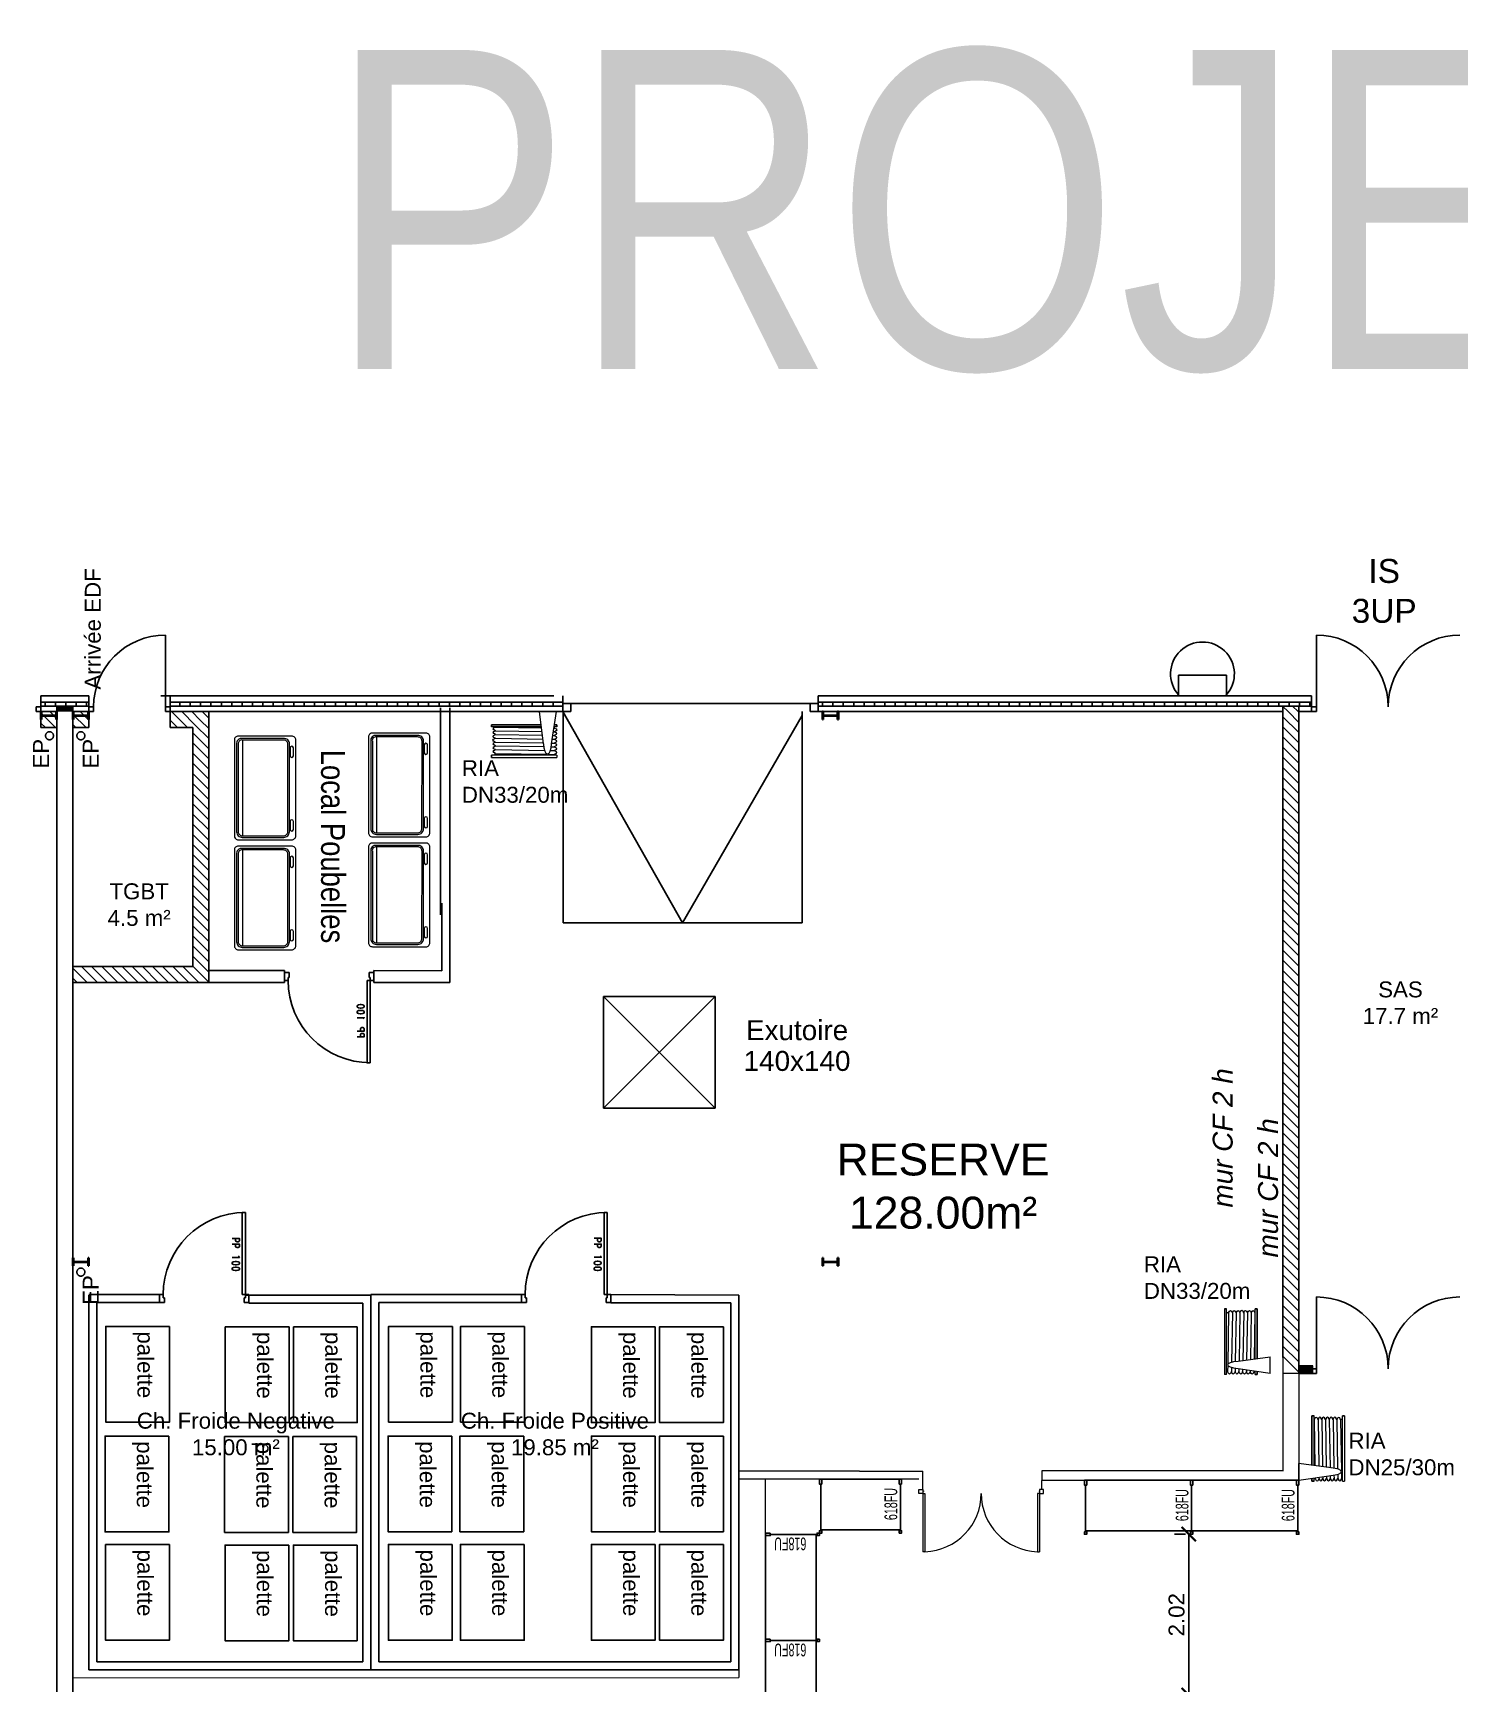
# Model space of a CAD drawing. Header units: millimetres. Extents: x 15590 to 15992, y 1055 to 1132.
# Drawn here: x 15748.23 to 15766.13, y 1102.97 to 1123.67 of the extents above; entities that cross this region are included whole.
import ezdxf
from ezdxf.enums import TextEntityAlignment as Align

# ---------------------------------------------------------------- set-up
doc = ezdxf.new("R2010")
doc.units = ezdxf.units.MM
doc.header["$MEASUREMENT"] = 0
doc.linetypes.add('Cache', pattern=[564.444447, 282.222223, -282.222223])
doc.linetypes.add('Tirets', pattern=[0.004586, 0.002822, -0.001764])
doc.layers.get('0').update_dxf_attribs({"lineweight": 9})
for name, color, linetype in [('03_Projet', 7, 'Continuous'), ('05_Textes', 7, 'Continuous'), ('59', 7, 'Continuous'), ('AEP-PTT-EDF', 7, 'Continuous'), ('Cotation', 7, 'Continuous'), ('EP', 7, 'Continuous'), ('FAMILLES', 8, 'Continuous'), ('frais', 5, 'Continuous'), ('GOND', 6, 'Continuous'), ('gondole', 6, 'Continuous'), ('Gondoles.VETTI', 7, 'Continuous'), ('le cartouche', 7, 'Continuous'), ('murs exterieurs.P', 7, 'Continuous'), ('murs interieurs.P', 7, 'Continuous'), ('objet', 7, 'Continuous'), ('palette', 8, 'Continuous'), ('Parois', 7, 'Continuous'), ('structure', 7, 'Continuous'), ('surgeles', 4, 'Continuous'), ('texte.VETTI', 7, 'Continuous')]:
    doc.layers.add(name, color=color, linetype=linetype)
for name, color, linetype, lineweight in [('DM cloison', 7, 'Continuous', 9), ('DM Divers', 7, 'Continuous', 9), ('DM porte', 7, 'Continuous', 9), ('DM RIA', 7, 'Continuous', 9)]:
    doc.layers.add(name, color=color, linetype=linetype, lineweight=lineweight)
doc.styles.add('Arial Narrow', font='ARIALN.TTF', dxfattribs={"height": 0.3})
doc.styles.add('GENERATED_STYLE_2', font='')
doc.styles.add('GENERATED_STYLE_3', font='')
doc.styles.get("Standard").update_dxf_attribs({"font": 'swiss.ttf', "height": 0.2})
doc.styles.get('GENERATED_STYLE_2').set_extended_font_data('Arial Occidental')
doc.styles.get('GENERATED_STYLE_3').set_extended_font_data('Arial Occidental', italic=True)
doc.dimstyles.get("Standard").update_dxf_attribs({"dimtxt": 0.2, "dimasz": 0.18, "dimexe": 0.18, "dimexo": 0.0625, "dimgap": 0.05, "dimtad": 1, "dimzin": 4, "dimdsep": 46, "dimtxsty": 'Standard', "dimblk": 'ARCHTICK', "dimcen": 0.09, "dimadec": 0, "dimazin": 0, "dimtfac": 1, "dimtofl": 0, "dimtmove": 0, "dimatfit": 3, "dimfxl": 1, "dimtolj": 1, "dimtzin": 0, "dimarcsym": 0})
pattern_1 = [(135, (15740.19377, 1074.65998), (-0.06363961, -0.06363961), [])]
pattern_2 = [(90, (15740.19377, 1074.65998), (-0.13, 8e-18), []), (180, (15740.19377, 1074.65998), (-8e-18, -0.13), [])]

# ---------------------------------------------------------------- blocks, each defined once
blk = doc.blocks.new('3 UP')
at = {"layer": 'DM Divers', "insert": (98, -178), "char_height": 300, "width": 1121.01, "attachment_point": 2}
blk.add_mtext('{\\fArial|b0|i0|c0|p34;\\C1;IS \\P3UP}', dxfattribs=at)
blk = doc.blocks.new('*U47')
at = {"layer": 'DM RIA', "color": 1, "linetype": 'Continuous'}
for p, q in [((313, 0), (104, 0)), ((-495, -191), (-495, -165)), ((-495, -165), (-495, -191)), ((-495, -165), (116, -165)), ((126, -165), (-495, -165)), ((130, -191), (-495, -191)), ((-446, -191), (-446, -193)), ((-445, -193), (131, -203)), ((158, -403), (104, 0)), ((313, 0), (253, -403)), ((283, -206), (292, -206)), ((325, -191), (285, -191)), ((325, -165), (289, -165)), ((291, -191), (291, -206)), ((296, -165), (325, -165)), ((325, -165), (325, -191)), ((325, -191), (325, -165)), ((-447, -287), (144, -297)), ((-447, -334), (150, -345)), ((-446, -240), (138, -250)), ((-446, -381), (156, -392)), ((255, -394), (291, -394)), ((262, -347), (291, -347)), ((269, -300), (291, -300)), ((276, -253), (291, -253)), ((291, -347), (291, -347)), ((-495, -574), (-495, -548)), ((325, -548), (-495, -548)), ((-495, -548), (-495, -574)), ((-495, -574), (325, -574)), ((-446, -429), (162, -439)), ((-446, -476), (-446, -477)), ((-446, -476), (171, -487)), ((-446, -523), (201, -534)), ((210, -534), (291, -536)), ((240, -488), (291, -489)), ((250, -441), (291, -442)), ((291, -442), (291, -442)), ((291, -536), (291, -548)), ((325, -548), (325, -574))]:
    blk.add_line(p, q, dxfattribs=at)
at = {"layer": 'DM RIA', "color": 1, "linetype": 'Continuous', "extrusion": (0, 0, -1)}
for centre, major_axis, start_param, end_param in [((-347, -218), (-128, 2), 5.58648, 6.97989), ((194, -229), (128, 0), 5.586483, 6.979887), ((-350, -360), (-128, 2), 5.58648, 6.97989), ((-349, -312), (-128, 2), 5.58648, 6.97989), ((-348, -265), (-128, 2), 5.586496, 6.979875), ((-348, -407), (-128, 2), 5.586491, 6.97988), ((206, -365), (0, -170), 4.940257, 7.626113), ((193, -276), (128, 0), 5.586483, 6.979887), ((193, -324), (128, 0), 5.586483, 6.979887), ((193, -371), (128, 0), 5.586483, 6.979887), ((193, -418), (128, 0), 5.586483, 6.979887), ((-348, -454), (-128, 2), 5.586496, 6.979875), ((-347, -501), (-128, 2), 5.58648, 6.97989), ((-328, -497), (-121, -41), 5.930977, 6.635394), ((193, -465), (128, 0), 5.586483, 6.979887), ((193, -512), (128, 0), 5.586483, 6.979887)]:
    blk.add_ellipse(centre, major_axis=major_axis, ratio=0.287901, start_param=start_param, end_param=end_param, dxfattribs=at)
blk = doc.blocks.new('RIA 33 20')
at = {"layer": 'DM RIA', "insert": (-608, 627), "char_height": 200, "width": 2384.82, "attachment_point": 1}
blk.add_mtext('{\\fArial|b0|i0|c0|p34;\\C1;RIA\\PDN33/20m}', dxfattribs=at)
blk = doc.blocks.new('*U48')
at = {"layer": 'DM cloison'}
blk.add_hatch(color=2, dxfattribs=at).paths.add_polyline_path([(0, 96), (0, 0), (177, 0), (177, 96)])
blk.add_lwpolyline([(0, 0), (177, 0), (177, 96), (0, 96)], close=True, dxfattribs=at)
blk = doc.blocks.new('PP100')
at = {"layer": '59', "color": 105, "linetype": 'Continuous'}
for p, q in [((107.5, 113), (103.5, 113)), ((103.5, 113), (103.5, 10)), ((107.5, 10), (107.5, 113)), ((0, 10), (4.5, 10)), ((0, 0), (0, 10)), ((6, 0), (0, 0)), ((4.5, 10), (4.5, 6)), ((4.5, 6), (6, 6)), ((6, 6), (6, 0)), ((103.5, 10), (107.5, 10)), ((106, 6), (107.5, 6)), ((106, 0), (106, 6)), ((112, 0), (106, 0)), ((107.5, 6), (107.5, 10)), ((107.5, 10), (112, 10)), ((112, 10), (112, 0))]:
    blk.add_line(p, q, dxfattribs=at)
for points in [[(91, 80.5, 0), (100, 80.5, 0), (100, 77.7, 0), (99.6, 76.8, 0), (99.2, 76.5, 0), (98.3, 76.2, 0), (97, 76.2, 0), (96.2, 76.5, 0), (95.7, 76.8, 0), (95.3, 77.7, 0), (95.3, 80.5, 0)], [(91, 73.3, 0), (100, 73.3, 0), (100, 70.5, 0), (99.6, 69.6, 0), (99.2, 69.3, 0), (98.3, 69, 0), (97, 69, 0), (96.2, 69.3, 0), (95.7, 69.6, 0), (95.3, 70.5, 0), (95.3, 73.3, 0)], [(98.7, 58.2, 0), (99.2, 57.6, 0), (100, 56.7, 0), (91, 56.7, 0)], [(100, 49.8, 0), (99.6, 50.7, 0), (98.3, 51.3, 0), (96.2, 51.7, 0), (94.9, 51.7, 0), (92.7, 51.3, 0), (91.4, 50.7, 0), (91, 49.8, 0), (91, 49.2, 0), (91.4, 48.3, 0), (92.7, 47.7, 0), (94.9, 47.4, 0), (96.2, 47.4, 0), (98.3, 47.7, 0), (99.6, 48.3, 0), (100, 49.2, 0), (100, 49.8, 0)], [(100, 42.6, 0), (99.6, 43.5, 0), (98.3, 44.1, 0), (96.2, 44.5, 0), (94.9, 44.5, 0), (92.7, 44.1, 0), (91.4, 43.5, 0), (91, 42.6, 0), (91, 42, 0), (91.4, 41.1, 0), (92.7, 40.5, 0), (94.9, 40.2, 0), (96.2, 40.2, 0), (98.3, 40.5, 0), (99.6, 41.1, 0), (100, 42, 0), (100, 42.6, 0)]]:
    blk.add_polyline3d(points, dxfattribs=at)
blk.add_arc((107.5, 10), 103, 90, 180, dxfattribs=at)
blk = doc.blocks.new('A$C0ED850CC')
at = {"layer": 'palette'}
blk.add_lwpolyline([(0, 0.8), (0, 0), (1.2, 0), (1.2, 0.8)], close=True, dxfattribs=at)
at = {"layer": 'palette', "insert": (0.063, 0.598), "char_height": 0.2, "width": 0.96772, "attachment_point": 1}
blk.add_mtext('palette', dxfattribs=at)
blk = doc.blocks.new('PALETTE')
at = {"layer": 'frais'}
blk.add_blockref('A$C0ED850CC', (-1.2, 0), dxfattribs=at)
blk = doc.blocks.new('Poubelle 1.30x0.77')
at = {"color": 7, "linetype": 'Continuous', "lineweight": 9}
blk.add_line((1.249, 0.668), (0.05, 0.668), dxfattribs=at)
for points in [[(1.25, 0.77), (0.05, 0.77, 0.418752), (0, 0.72), (0, 0.05, 0.431472), (0.05, 0), (1.25, 0, 0.434675), (1.3, 0.05), (1.3, 0.72, 0.441699)], [(0.1, 0.08), (1.199, 0.078, 0.445076), (1.271, 0.155), (1.271, 0.67, 0.499428), (1.198, 0.741), (0.099, 0.741, 0.41626), (0.03, 0.671), (0.03, 0.15, 0.416121)], [(0.104, 0.1), (1.199, 0.098, 0.445076), (1.251, 0.154), (1.251, 0.671, 0.517979), (1.2, 0.721), (0.103, 0.721, 0.45099), (0.05, 0.669), (0.05, 0.154, 0.457206)], [(0.13, 0.03), (0.23, 0.03, 0.999999), (0.23, 0.07), (0.13, 0.07, 0.999998)], [(1.053, 0.03), (1.153, 0.03, 0.999999), (1.153, 0.07), (1.053, 0.07, 0.999998)]]:
    blk.add_lwpolyline(points, format="xyb", close=True, dxfattribs=at)
blk = doc.blocks.new('*U46')
at = {"layer": 'DM RIA', "color": 1, "linetype": 'Continuous'}
for p, q in [((704, 574), (-116, 574)), ((-116, 548), (-116, 574)), ((-116, 548), (704, 548)), ((-82, 536), (-82, 548)), ((-1, 534), (-82, 536)), ((-31, 488), (-82, 489)), ((-41, 441), (-82, 442)), ((-82, 442), (-82, 442)), ((655, 523), (8, 534)), ((655, 476), (38, 487)), ((655, 429), (47, 439)), ((655, 476), (655, 477)), ((704, 574), (704, 548)), ((704, 548), (704, 574)), ((-104, 0), (-45, 403)), ((-46, 394), (-82, 394)), ((-82, 347), (-82, 347)), ((-53, 347), (-82, 347)), ((-60, 300), (-82, 300)), ((-67, 253), (-82, 253)), ((51, 403), (104, 0)), ((655, 381), (53, 392)), ((656, 334), (59, 345)), ((655, 287), (65, 297)), ((655, 240), (71, 250)), ((-116, 165), (-116, 191)), ((-116, 191), (-116, 165)), ((-116, 191), (-76, 191)), ((-87, 165), (-116, 165)), ((-116, 165), (-80, 165)), ((-104, 0), (104, 0)), ((-74, 206), (-83, 206)), ((-82, 191), (-82, 206)), ((654, 193), (78, 203)), ((79, 191), (704, 191)), ((83, 165), (704, 165)), ((704, 165), (93, 165)), ((655, 191), (655, 193)), ((704, 191), (704, 165)), ((704, 165), (704, 191))]:
    blk.add_line(p, q, dxfattribs=at)
at = {"layer": 'DM RIA', "color": 1, "linetype": 'Continuous', "extrusion": (0, 0, -1)}
for centre, major_axis, start_param, end_param in [((16, 512), (-128, 0), 5.586483, 6.979887), ((16, 465), (-128, 0), 5.586483, 6.979887), ((16, 418), (-128, 0), 5.586483, 6.979887), ((3, 365), (0, 170), 4.940257, 7.626113), ((537, 497), (121, 41), 5.930977, 6.635394), ((556, 501), (128, -2), 5.58648, 6.97989), ((557, 454), (128, -2), 5.586496, 6.979875), ((557, 407), (128, -2), 5.586491, 6.97988), ((15, 229), (-128, 0), 5.586483, 6.979887), ((16, 371), (-128, 0), 5.586483, 6.979887), ((16, 324), (-128, 0), 5.586483, 6.979887), ((16, 276), (-128, 0), 5.586483, 6.979887), ((556, 218), (128, -2), 5.58648, 6.97989), ((558, 312), (128, -2), 5.58648, 6.97989), ((557, 265), (128, -2), 5.586496, 6.979875), ((559, 360), (128, -2), 5.58648, 6.97989)]:
    blk.add_ellipse(centre, major_axis=major_axis, ratio=0.287901, start_param=start_param, end_param=end_param, dxfattribs=at)
blk = doc.blocks.new('*U16')
at = {"layer": 'DM porte'}
for p, q in [((0, 0), (-50, 0)), ((0, -50), (0, 0)), ((-1560, 0), (-1510, 0)), ((-1560, -50), (-1560, 0)), ((-1510, -50), (-1560, -50)), ((-1510, 0), (-1510, -50)), ((-1510, -15), (-1505, -15)), ((-1505, -25), (-1510, -25)), ((-1510, -50), (-1510, -780)), ((-1510, -50), (-1485, -50)), ((-1505, -15), (-1505, -25)), ((-1485, -50), (-1485, -780)), ((-75, -50), (-75, -780)), ((-50, -50), (-75, -50)), ((-50, -15), (-55, -15)), ((-55, -15), (-55, -25)), ((-55, -25), (-50, -25)), ((-50, 0), (-50, -50)), ((-50, -50), (-50, -780)), ((-50, -50), (0, -50)), ((-1485, -780), (-1510, -780)), ((-75, -780), (-50, -780))]:
    blk.add_line(p, q, dxfattribs=at)
for centre, start, end in [((-1510, -50), 271.9626, 0), ((-50, -50), 180, 268.0374)]:
    blk.add_arc(centre, 730, start, end, dxfattribs=at)
blk = doc.blocks.new('M618FU-1330')
for points in [[(-0.637, 1.345), (-0.647, 1.345), (-0.647, 1.36), (-0.677, 1.36), (-0.677, 1.33), (-0.647, 1.33), (-0.647, 1.345), (-0.637, 1.345)], [(-0.06, 1.345), (-0.637, 1.345)], [(-0.636, 0.015), (-0.636, 1.345)], [(-0.637, 0.015), (-0.647, 0.015), (-0.647, 0.03), (-0.677, 0.03), (-0.677, 0), (-0.647, 0), (-0.647, 0.015), (-0.637, 0.015)], [(-0.06, 0.015), (-0.637, 0.015)]]:
    blk.add_lwpolyline(points)
for points in [[(-0.06, 1.33), (0, 1.33), (0, 1.36), (-0.06, 1.36)], [(-0.06, 0), (0, 0), (0, 0.03), (-0.06, 0.03)]]:
    blk.add_lwpolyline(points, close=True)
at = {"color": 7, "lineweight": 25}
blk.add_lwpolyline([(0, 0.03), (0, 1.33)], dxfattribs=at)
at = {"color": 151, "lineweight": 15, "width": 0.6}
blk.add_text('618FU', height=0.16, dxfattribs=at).set_placement((-0.11, 0.135), align=Align.MIDDLE_RIGHT)
blk = doc.blocks.new('A$C72C830AC')
at = {"layer": 'GOND', "color": 7, "lineweight": 25}
blk.add_lwpolyline([(0, 1.03), (0, 0.03)], dxfattribs=at)
at = {"layer": 'GOND'}
for points in [[(0.06, 1.03), (0, 1.03), (0, 1), (0.06, 1)], [(0.06, 0.03), (0, 0.03), (0, 0), (0.06, 0)]]:
    blk.add_lwpolyline(points, close=True, dxfattribs=at)
for points in [[(0.06, 1.015), (0.636, 1.015)], [(0.636, 1.015), (0.646, 1.015), (0.646, 1), (0.676, 1), (0.676, 1.03), (0.646, 1.03), (0.646, 1.015), (0.636, 1.015)], [(0.636, 1.015), (0.636, 0.015)], [(0.06, 0.015), (0.636, 0.015)], [(0.636, 0.015), (0.646, 0.015), (0.646, 0), (0.676, 0), (0.676, 0.03), (0.646, 0.03), (0.646, 0.015), (0.636, 0.015)]]:
    blk.add_lwpolyline(points, dxfattribs=at)
at = {"color": 151, "lineweight": 15, "width": 0.6}
blk.add_text('618FU', height=0.16, rotation=180, dxfattribs=at).set_placement((0.11, 0.895), align=Align.MIDDLE_RIGHT)
blk = doc.blocks.new('*U45')
at = {"layer": 'DM RIA', "color": 1, "linetype": 'Continuous'}
for p, q in [((-470, -809), (-470, 11)), ((-443, 11), (-470, 11)), ((-443, 11), (-443, -809)), ((104, 0), (-299, -60)), ((-60, 11), (-86, 11)), ((-86, 11), (-60, 11)), ((-86, 11), (-86, -28)), ((-60, -18), (-60, 11)), ((-60, 11), (-60, -24)), ((104, 0), (104, -209)), ((-431, -22), (-443, -22)), ((-430, -103), (-431, -22)), ((-419, -759), (-430, -113)), ((-383, -74), (-384, -22)), ((-371, -759), (-382, -142)), ((-336, -64), (-337, -22)), ((-337, -22), (-337, -22)), ((-324, -759), (-335, -152)), ((-299, -155), (104, -209)), ((-289, -58), (-290, -22)), ((-277, -759), (-288, -157)), ((-243, -22), (-243, -22)), ((-242, -51), (-243, -22)), ((-230, -761), (-240, -163)), ((-195, -44), (-196, -22)), ((-183, -760), (-193, -169)), ((-148, -38), (-148, -22)), ((-136, -759), (-146, -176)), ((-86, -22), (-101, -22)), ((-101, -31), (-101, -22)), ((-88, -758), (-98, -182)), ((-86, -184), (-86, -809)), ((-60, -187), (-60, -809)), ((-60, -809), (-60, -198)), ((-470, -809), (-443, -809)), ((-443, -809), (-470, -809)), ((-371, -759), (-372, -759)), ((-86, -759), (-89, -759)), ((-86, -809), (-60, -809)), ((-60, -809), (-86, -809))]:
    blk.add_line(p, q, dxfattribs=at)
for centre, major_axis, start_param, end_param in [((-408, -120), (0, 128), 5.586483, 6.979887), ((-361, -120), (0, 128), 5.586483, 6.979887), ((-313, -120), (0, 128), 5.586483, 6.979887), ((-266, -120), (0, 128), 5.586483, 6.979887), ((-219, -120), (0, 128), 5.586483, 6.979887), ((-172, -120), (0, 128), 5.586483, 6.979887), ((-125, -119), (0, 128), 5.586483, 6.979887), ((-260, -108), (-170, 0), 4.940257, 7.626113), ((-392, -641), (-41, -121), 5.930977, 6.635394), ((-397, -661), (2, -128), 5.58648, 6.97989), ((-349, -662), (2, -128), 5.586496, 6.979875), ((-302, -662), (2, -128), 5.586491, 6.97988), ((-255, -663), (2, -128), 5.58648, 6.97989), ((-208, -663), (2, -128), 5.58648, 6.97989), ((-161, -662), (2, -128), 5.586496, 6.979875), ((-114, -661), (2, -128), 5.58648, 6.97989)]:
    blk.add_ellipse(centre, major_axis=major_axis, ratio=0.287901, start_param=start_param, end_param=end_param, dxfattribs=at)
blk = doc.blocks.new('RIA 25 30 m')
at = {"layer": 'DM RIA', "insert": (49, 587), "char_height": 200, "width": 1661.44, "attachment_point": 1}
blk.add_mtext('{\\fArial|b0|i0|c0|p34;\\C1;RIA DN25/30m}', dxfattribs=at)
blk = doc.blocks.new('_ArchTick')
at = {"color": 0, "linetype": 'ByBlock', "const_width": 0.15}
blk.add_lwpolyline([(-0.5, -0.5), (0.5, 0.5)], dxfattribs=at)
blk = doc.blocks.new('*D285')
at = {"color": 0, "lineweight": -2, "transparency": 16777216}
for p, q in [((15762.684, 1104.845), (15762.546, 1104.845)), ((15762.726, 1102.826), (15762.726, 1104.845)), ((15762.637, 1102.826), (15762.906, 1102.826))]:
    blk.add_line(p, q, dxfattribs=at)
at = {"layer": 'DEFPOINTS', "color": 0, "transparency": 16777216}
for p in [(15762.726, 1104.845), (15762.747, 1104.845), (15762.574, 1102.826)]:
    blk.add_point(p, dxfattribs=at)
at = {"color": 0, "lineweight": -2, "transparency": 16777216, "xscale": 0.18, "yscale": 0.18, "zscale": 0.18}
for p, rotation in [((15762.726, 1104.845), 90), ((15762.726, 1102.826), 270)]:
    blk.add_blockref('_ArchTick', p, dxfattribs=dict(at, rotation=rotation))
at = {"color": 0, "transparency": 16777216, "insert": (15762.574, 1103.835), "char_height": 0.2, "attachment_point": 5, "rotation": 90}
blk.add_mtext('\\A1;2.02', dxfattribs=at)

msp = doc.modelspace()

# ---------------------------------------------------------------- hatches: boundary and pattern name
at = {"layer": 'murs exterieurs.P', "linetype": 'Continuous', "ltscale": 1000}
h = msp.add_hatch(dxfattribs=at)
h.set_pattern_fill('ISOLANT_POLYSTYRENE_0005', color=256, scale=0.1, angle=90, style=0, pattern_type=2)
h.set_pattern_definition(pattern_2)
h.paths.add_polyline_path([(15748.632, 1115.279), (15748.332, 1115.279), (15748.332, 1115.229), (15748.632, 1115.229)], flags=0)
for points in [[(15748.532, 1115.159), (15748.632, 1115.159), (15748.632, 1115.229), (15748.532, 1115.229)], [(15748.732, 1115.229), (15748.632, 1115.229), (15748.632, 1115.159), (15748.732, 1115.159)]]:
    msp.add_hatch(color=256, dxfattribs=at).paths.add_polyline_path(points, flags=0)
h = msp.add_hatch(dxfattribs=at)
h.set_pattern_fill('ISOLANT_POLYSTYRENE_0005', color=256, scale=0.1, angle=90, style=0, pattern_type=2)
h.set_pattern_definition(pattern_2)
h.paths.add_polyline_path([(15748.932, 1115.279), (15748.632, 1115.279), (15748.632, 1115.229), (15748.932, 1115.229)], flags=0)
h = msp.add_hatch(dxfattribs=at)
h.set_pattern_fill('ISOLANT_POLYSTYRENE_0005', color=256, scale=0.1, angle=90, style=0, pattern_type=2)
h.set_pattern_definition(pattern_2)
h.paths.add_polyline_path([(15754.878, 1115.279), (15749.952, 1115.279), (15749.952, 1115.229), (15754.878, 1115.229)], flags=0)
h = msp.add_hatch(dxfattribs=at)
h.set_pattern_fill('ISOLANT_POLYSTYRENE_0005', color=256, scale=0.1, angle=90, style=0, pattern_type=2)
h.set_pattern_definition(pattern_2)
h.paths.add_polyline_path([(15764.267, 1115.279), (15758.078, 1115.279), (15758.078, 1115.229), (15764.267, 1115.229)], flags=0)
h = msp.add_hatch(dxfattribs=at)
h.set_pattern_fill('BRIQUES_DE_PAREMENT_0005', color=256, scale=0.1, angle=90, style=0, pattern_type=2)
h.set_pattern_definition(pattern_1)
h.paths.add_polyline_path([(15763.907, 1115.159), (15764.107, 1115.159), (15764.107, 1115.229), (15763.907, 1115.229)], flags=0)
at = {"layer": 'murs interieurs.P', "linetype": 'Continuous', "ltscale": 1000}
h = msp.add_hatch(dxfattribs=at)
h.set_pattern_fill('BRIQUES_DE_PAREMENT_0005', color=256, scale=0.1, angle=90, style=0, pattern_type=2)
h.set_pattern_definition(pattern_1)
h.paths.add_polyline_path([(15748.332, 1115.159), (15748.332, 1114.959), (15748.532, 1114.959), (15748.532, 1115.159)], flags=0)
h = msp.add_hatch(dxfattribs=at)
h.set_pattern_fill('BRIQUES_DE_PAREMENT_0005', color=256, scale=0.1, angle=90, style=0, pattern_type=2)
h.set_pattern_definition(pattern_1)
h.paths.add_polyline_path([(15748.732, 1115.159), (15748.732, 1114.959), (15748.932, 1114.959), (15748.932, 1115.159)], flags=0)
h = msp.add_hatch(dxfattribs=at)
h.set_pattern_fill('BRIQUES_DE_PAREMENT_0005', color=256, scale=0.1, angle=90, style=0, pattern_type=2)
h.set_pattern_definition(pattern_1)
h.paths.add_polyline_path([(15749.952, 1115.159), (15749.952, 1114.959), (15750.236, 1114.959), (15750.436, 1115.159)], flags=0)
h = msp.add_hatch(dxfattribs=at)
h.set_pattern_fill('BRIQUES_DE_PAREMENT_0005', color=256, scale=0.1, angle=90, style=0, pattern_type=2)
h.set_pattern_definition(pattern_1)
h.paths.add_polyline_path([(15750.436, 1111.762), (15750.436, 1115.159), (15750.236, 1114.959), (15750.236, 1111.962)], flags=0)
h = msp.add_hatch(dxfattribs=at)
h.set_pattern_fill('BRIQUES_DE_PAREMENT_0005', color=256, scale=0.1, angle=90, style=0, pattern_type=2)
h.set_pattern_definition(pattern_1)
h.paths.add_polyline_path([(15764.107, 1106.859), (15764.107, 1115.159), (15763.907, 1115.159), (15763.907, 1107.059)], flags=0)
h = msp.add_hatch(dxfattribs=at)
h.set_pattern_fill('BRIQUES_DE_PAREMENT_0005', color=256, scale=0.1, angle=90, style=0, pattern_type=2)
h.set_pattern_definition(pattern_1)
h.paths.add_polyline_path([(15750.236, 1111.962), (15748.732, 1111.962), (15748.732, 1111.762), (15750.436, 1111.762)], flags=0)

# ---------------------------------------------------------------- linework, layer by layer
for p, q in [((15763.907, 1107.059), (15763.907, 1105.652)), ((15764.107, 1106.859), (15763.907, 1106.859)), ((15764.107, 1106.859), (15764.107, 1105.521)), ((15758.598, 1105.637), (15757.083, 1105.637)), ((15757.331, 1105.534), (15757.083, 1105.534)), ((15759.343, 1105.534), (15757.331, 1105.534)), ((15757.418, 1102.84), (15757.418, 1105.534)), ((15758.598, 1105.637), (15759.393, 1105.637)), ((15759.393, 1105.405), (15759.393, 1105.637)), ((15760.883, 1105.638), (15760.878, 1105.405)), ((15760.881, 1105.521), (15764.107, 1105.521)), ((15763.913, 1105.638), (15760.883, 1105.638)), ((15757.083, 1105.405), (15757.083, 1103.046)), ((15748.732, 1103.044), (15757.083, 1103.046))]:
    msp.add_line(p, q)
at = {"layer": 'Cotation', "linetype": 'Continuous', "ltscale": 1000}
for p, q in [((15751.401, 1115.359), (15751.214, 1115.359)), ((15750.236, 1112.897), (15750.236, 1112.71)), ((15750.436, 1112.897), (15750.436, 1112.71)), ((15763.907, 1112.897), (15763.907, 1112.71)), ((15764.107, 1112.897), (15764.107, 1112.71))]:
    msp.add_line(p, q, dxfattribs=at)
at = {"layer": 'EP', "linetype": 'Tirets', "ltscale": 1000}
for centre in [(15748.439, 1114.856), (15748.832, 1114.856), (15748.832, 1108.131)]:
    msp.add_circle(centre, 0.05, dxfattribs=at)
at = {"layer": 'Gondoles.VETTI', "linetype": 'Continuous', "ltscale": 1000}
for p, q in [((15748.732, 1105.86), (15748.732, 1071.28)), ((15748.732, 1071.28), (15748.732, 1105.86))]:
    msp.add_line(p, q, dxfattribs=at)
at = {"layer": 'murs exterieurs.P', "linetype": 'Continuous', "ltscale": 1000}
for p, q in [((15749.892, 1115.219), (15749.892, 1116.119)), ((15764.327, 1115.219), (15764.327, 1116.119)), ((15748.332, 1115.219), (15748.272, 1115.219)), ((15748.272, 1115.219), (15748.272, 1115.159)), ((15748.332, 1115.359), (15748.332, 1115.279)), ((15748.632, 1115.279), (15748.332, 1115.279)), ((15748.332, 1115.279), (15748.332, 1115.229)), ((15748.332, 1115.159), (15748.332, 1115.219)), ((15748.532, 1115.229), (15748.532, 1115.159)), ((15748.932, 1115.279), (15748.632, 1115.279)), ((15748.732, 1115.159), (15748.732, 1115.229)), ((15748.932, 1115.279), (15748.932, 1115.359)), ((15748.932, 1115.229), (15748.932, 1115.279)), ((15748.932, 1115.219), (15748.992, 1115.219)), ((15748.932, 1115.159), (15748.932, 1115.219)), ((15748.992, 1115.219), (15748.992, 1115.159)), ((15749.952, 1115.219), (15749.892, 1115.219)), ((15749.892, 1115.219), (15749.892, 1115.159)), ((15749.952, 1115.359), (15749.952, 1115.279)), ((15754.878, 1115.279), (15749.952, 1115.279)), ((15749.952, 1115.279), (15749.952, 1115.229)), ((15749.952, 1115.159), (15749.952, 1115.219)), ((15754.878, 1115.279), (15754.878, 1115.359)), ((15754.878, 1115.229), (15754.878, 1115.279)), ((15754.878, 1115.259), (15754.978, 1115.259)), ((15754.878, 1115.159), (15754.878, 1115.259)), ((15754.978, 1115.259), (15754.978, 1115.159)), ((15754.978, 1115.259), (15757.978, 1115.259)), ((15758.078, 1115.259), (15757.978, 1115.259)), ((15757.978, 1115.259), (15757.978, 1115.159)), ((15758.078, 1115.359), (15758.078, 1115.279)), ((15764.267, 1115.279), (15758.078, 1115.279)), ((15758.078, 1115.279), (15758.078, 1115.229)), ((15758.078, 1115.159), (15758.078, 1115.259)), ((15763.907, 1115.229), (15763.907, 1115.159)), ((15764.107, 1115.159), (15764.107, 1115.229)), ((15764.267, 1115.279), (15764.267, 1115.359)), ((15764.267, 1115.229), (15764.267, 1115.279)), ((15764.267, 1115.219), (15764.327, 1115.219)), ((15764.267, 1115.159), (15764.267, 1115.219)), ((15764.327, 1115.219), (15764.327, 1115.159)), ((15748.272, 1115.159), (15748.332, 1115.159)), ((15748.992, 1115.159), (15748.932, 1115.159)), ((15749.892, 1115.159), (15749.952, 1115.159)), ((15754.978, 1115.159), (15754.878, 1115.159)), ((15757.978, 1115.159), (15758.078, 1115.159)), ((15764.327, 1115.159), (15764.267, 1115.159)), ((15764.327, 1106.919), (15764.327, 1107.819)), ((15764.267, 1106.919), (15764.327, 1106.919)), ((15764.327, 1106.919), (15764.327, 1106.859)), ((15764.327, 1106.859), (15764.267, 1106.859))]:
    msp.add_line(p, q, dxfattribs=at)
at = {"layer": 'murs exterieurs.P', "color": 31, "linetype": 'Continuous', "lineweight": 25, "ltscale": 1000}
for p, q in [((15748.332, 1115.229), (15748.332, 1115.159)), ((15748.332, 1115.229), (15748.632, 1115.229)), ((15748.632, 1115.229), (15748.932, 1115.229)), ((15748.932, 1115.159), (15748.932, 1115.229)), ((15749.952, 1115.229), (15749.952, 1115.159)), ((15749.952, 1115.229), (15754.878, 1115.229)), ((15754.878, 1115.159), (15754.878, 1115.229)), ((15758.078, 1115.229), (15758.078, 1115.159)), ((15758.078, 1115.229), (15764.267, 1115.229)), ((15764.267, 1115.159), (15764.267, 1115.229))]:
    msp.add_line(p, q, dxfattribs=at)
at = {"layer": 'murs exterieurs.P', "linetype": 'Cache', "ltscale": 1000}
for p, q in [((15754.878, 1115.159), (15756.378, 1112.509)), ((15754.879, 1112.509), (15754.879, 1115.159)), ((15756.378, 1112.509), (15757.878, 1115.109)), ((15757.878, 1112.509), (15757.878, 1115.159)), ((15754.879, 1112.509), (15757.878, 1112.509))]:
    msp.add_line(p, q, dxfattribs=at)
at = {"layer": 'murs exterieurs.P', "linetype": 'Continuous', "ltscale": 1000, "flags": 128}
for points in [[(15748.632, 1115.359), (15748.332, 1115.359)], [(15748.932, 1115.359), (15748.632, 1115.359)], [(15754.762, 1115.359), (15749.836, 1115.359)], [(15764.267, 1115.359), (15758.078, 1115.359)], [(15748.532, 1115.159), (15748.532, 1070.51)], [(15748.732, 1070.51), (15748.732, 1115.159)]]:
    msp.add_lwpolyline(points, dxfattribs=at)
at = {"layer": 'murs exterieurs.P', "color": 31, "linetype": 'Continuous', "lineweight": 25, "ltscale": 1000, "flags": 128}
for points in [[(15748.332, 1115.159), (15748.532, 1115.159)], [(15748.732, 1115.159), (15748.932, 1115.159)], [(15749.952, 1115.159), (15754.878, 1115.159)], [(15758.078, 1115.159), (15763.907, 1115.159)], [(15764.107, 1115.159), (15764.267, 1115.159)]]:
    msp.add_lwpolyline(points, dxfattribs=at)
at = {"layer": 'murs exterieurs.P', "linetype": 'Continuous', "ltscale": 1000}
for centre, start, end in [((15749.892, 1115.219), 90, 180), ((15764.327, 1115.219), 0, 90), ((15766.127, 1115.219), 90, 180), ((15764.327, 1106.919), 0, 90), ((15766.127, 1106.919), 90, 180)]:
    msp.add_arc(centre, 0.9, start, end, dxfattribs=at)
at = {"layer": 'murs interieurs.P', "linetype": 'Continuous', "ltscale": 1000}
for p, q in [((15763.198, 1115.616), (15762.598, 1115.616)), ((15762.598, 1115.616), (15762.598, 1115.366)), ((15763.198, 1115.366), (15763.198, 1115.616)), ((15748.332, 1114.959), (15748.332, 1115.159)), ((15748.332, 1114.959), (15748.332, 1115.159)), ((15748.932, 1114.959), (15748.932, 1115.159)), ((15748.932, 1114.959), (15748.932, 1115.159)), ((15749.952, 1114.959), (15749.952, 1115.159)), ((15749.952, 1114.959), (15749.952, 1115.159)), ((15755.385, 1111.587), (15755.385, 1110.187)), ((15756.785, 1111.587), (15755.385, 1111.587)), ((15756.785, 1110.187), (15756.785, 1111.587)), ((15755.385, 1110.187), (15756.785, 1110.187))]:
    msp.add_line(p, q, dxfattribs=at)
at = {"layer": 'murs interieurs.P', "linetype": 'Cache', "ltscale": 1000}
for p, q in [((15756.785, 1110.187), (15755.385, 1111.587)), ((15756.785, 1111.587), (15755.385, 1110.187))]:
    msp.add_line(p, q, dxfattribs=at)
at = {"layer": 'murs interieurs.P', "linetype": 'Continuous', "ltscale": 1000, "flags": 128}
for points in [[(15748.532, 1115.159), (15748.332, 1115.159)], [(15748.532, 1114.959), (15748.532, 1115.159)], [(15748.932, 1115.159), (15748.732, 1115.159)], [(15748.732, 1115.159), (15748.732, 1114.959)], [(15750.436, 1115.159), (15749.952, 1115.159)], [(15750.436, 1111.762), (15750.436, 1115.159)], [(15763.907, 1115.159), (15763.907, 1107.059)], [(15764.107, 1106.859), (15764.107, 1115.159)], [(15748.332, 1114.959), (15748.532, 1114.959)], [(15748.732, 1114.959), (15748.932, 1114.959)], [(15749.952, 1114.959), (15750.236, 1114.959)], [(15750.236, 1114.959), (15750.236, 1111.962)], [(15748.532, 1111.762), (15748.532, 1111.962)], [(15750.236, 1111.962), (15748.732, 1111.962)], [(15748.732, 1111.962), (15748.732, 1111.762)], [(15748.532, 1102.16), (15748.532, 1111.762)], [(15748.732, 1111.762), (15750.436, 1111.762)], [(15748.732, 1107.059), (15748.732, 1106.859)]]:
    msp.add_lwpolyline(points, dxfattribs=at)
at = {"layer": 'murs interieurs.P', "linetype": 'Continuous', "ltscale": 1000}
msp.add_arc((15762.898, 1115.632), 0.4, 318.2776, 221.7224, dxfattribs=at)
at = {"layer": 'Parois'}
for p, q in [((15751.386, 1111.912), (15750.436, 1111.912)), ((15751.386, 1111.762), (15751.386, 1111.912)), ((15752.506, 1111.912), (15753.359, 1111.909)), ((15752.506, 1111.762), (15752.506, 1111.912)), ((15751.386, 1111.762), (15750.436, 1111.762)), ((15752.506, 1111.762), (15753.459, 1111.762))]:
    msp.add_line(p, q, dxfattribs=at)
at = {"layer": 'structure', "linetype": 'Continuous', "ltscale": 1000}
msp.add_line((15763.946, 1115.359), (15763.759, 1115.359), dxfattribs=at)
at = {"layer": 'structure', "color": 160, "linetype": 'Continuous', "lineweight": 35, "ltscale": 1000}
for p, q in [((15748.34, 1115.159), (15748.332, 1115.159)), ((15748.332, 1115.159), (15748.332, 1115.059)), ((15748.332, 1115.059), (15748.34, 1115.059)), ((15748.34, 1115.118), (15748.34, 1115.159)), ((15748.34, 1115.059), (15748.34, 1115.101)), ((15748.518, 1115.112), (15748.346, 1115.112)), ((15748.346, 1115.106), (15748.518, 1115.106)), ((15748.532, 1115.159), (15748.523, 1115.159)), ((15748.523, 1115.159), (15748.523, 1115.118)), ((15748.523, 1115.101), (15748.523, 1115.059)), ((15748.523, 1115.059), (15748.532, 1115.059)), ((15748.532, 1115.059), (15748.532, 1115.159)), ((15748.732, 1115.159), (15748.74, 1115.159)), ((15748.732, 1115.059), (15748.732, 1115.159)), ((15748.74, 1115.059), (15748.732, 1115.059)), ((15748.74, 1115.159), (15748.74, 1115.118)), ((15748.74, 1115.101), (15748.74, 1115.059)), ((15748.746, 1115.112), (15748.918, 1115.112)), ((15748.918, 1115.106), (15748.746, 1115.106)), ((15748.923, 1115.118), (15748.923, 1115.159)), ((15748.923, 1115.159), (15748.932, 1115.159)), ((15748.923, 1115.059), (15748.923, 1115.101)), ((15748.932, 1115.059), (15748.923, 1115.059)), ((15748.932, 1115.159), (15748.932, 1115.059)), ((15758.14, 1115.159), (15758.132, 1115.159)), ((15758.132, 1115.159), (15758.132, 1115.059)), ((15758.132, 1115.059), (15758.14, 1115.059)), ((15758.14, 1115.118), (15758.14, 1115.159)), ((15758.14, 1115.059), (15758.14, 1115.101)), ((15758.318, 1115.112), (15758.146, 1115.112)), ((15758.146, 1115.106), (15758.318, 1115.106)), ((15758.332, 1115.159), (15758.323, 1115.159)), ((15758.323, 1115.159), (15758.323, 1115.118)), ((15758.323, 1115.101), (15758.323, 1115.059)), ((15758.323, 1115.059), (15758.332, 1115.059)), ((15758.332, 1115.059), (15758.332, 1115.159)), ((15748.732, 1108.309), (15748.74, 1108.309)), ((15748.732, 1108.209), (15748.732, 1108.309)), ((15748.74, 1108.209), (15748.732, 1108.209)), ((15748.74, 1108.309), (15748.74, 1108.268)), ((15748.74, 1108.251), (15748.74, 1108.209)), ((15748.746, 1108.262), (15748.918, 1108.262)), ((15748.918, 1108.256), (15748.746, 1108.256)), ((15748.923, 1108.268), (15748.923, 1108.309)), ((15748.923, 1108.309), (15748.932, 1108.309)), ((15748.923, 1108.209), (15748.923, 1108.251)), ((15748.932, 1108.209), (15748.923, 1108.209)), ((15748.932, 1108.309), (15748.932, 1108.209)), ((15758.14, 1108.309), (15758.132, 1108.309)), ((15758.132, 1108.309), (15758.132, 1108.209)), ((15758.132, 1108.209), (15758.14, 1108.209)), ((15758.14, 1108.268), (15758.14, 1108.309)), ((15758.14, 1108.209), (15758.14, 1108.251)), ((15758.318, 1108.262), (15758.146, 1108.262)), ((15758.146, 1108.256), (15758.318, 1108.256)), ((15758.332, 1108.309), (15758.323, 1108.309)), ((15758.323, 1108.309), (15758.323, 1108.268)), ((15758.323, 1108.251), (15758.323, 1108.209)), ((15758.323, 1108.209), (15758.332, 1108.209)), ((15758.332, 1108.209), (15758.332, 1108.309))]:
    msp.add_line(p, q, dxfattribs=at)
for centre, start, end in [((15748.346, 1115.118), 180, 270), ((15748.346, 1115.101), 90, 180), ((15748.518, 1115.118), 270, 0), ((15748.518, 1115.101), 0, 90), ((15748.746, 1115.118), 180, 270), ((15748.746, 1115.101), 90, 180), ((15748.918, 1115.118), 270, 0), ((15748.918, 1115.101), 0, 90), ((15758.146, 1115.118), 180, 270), ((15758.146, 1115.101), 90, 180), ((15758.318, 1115.118), 270, 0), ((15758.318, 1115.101), 0, 90), ((15748.746, 1108.268), 180, 270), ((15748.746, 1108.251), 90, 180), ((15748.918, 1108.268), 270, 0), ((15748.918, 1108.251), 0, 90), ((15758.146, 1108.268), 180, 270), ((15758.146, 1108.251), 90, 180), ((15758.318, 1108.268), 270, 0), ((15758.318, 1108.251), 0, 90)]:
    msp.add_arc(centre, 0.0056, start, end, dxfattribs=at)
at = {"layer": 'surgeles', "color": 0}
for p, q in [((15753.343, 1112.611), (15753.344, 1115.205)), ((15753.459, 1112.756), (15753.459, 1115.205)), ((15753.359, 1111.909), (15753.359, 1112.756)), ((15753.459, 1111.762), (15753.459, 1112.756))]:
    msp.add_line(p, q, dxfattribs=at)
at = {"layer": 'surgeles'}
for p, q in [((15748.931, 1107.849), (15749.82, 1107.849)), ((15748.931, 1107.842), (15748.932, 1103.144)), ((15749.031, 1107.749), (15749.82, 1107.749)), ((15749.031, 1107.749), (15749.032, 1103.244)), ((15750.895, 1107.843), (15752.469, 1107.843)), ((15750.94, 1107.743), (15752.369, 1107.743)), ((15752.369, 1107.743), (15752.369, 1103.245)), ((15752.469, 1107.843), (15752.469, 1103.302)), ((15749.032, 1103.244), (15752.369, 1103.245)), ((15748.932, 1103.144), (15752.469, 1103.145))]:
    msp.add_line(p, q, dxfattribs=at)
at = {"layer": 'surgeles', "color": 5}
for p, q in [((15752.469, 1107.85), (15754.359, 1107.85)), ((15752.469, 1107.85), (15752.469, 1103.144)), ((15752.569, 1107.75), (15754.359, 1107.75)), ((15752.569, 1107.75), (15752.569, 1103.244)), ((15755.479, 1107.85), (15757.083, 1107.844)), ((15755.479, 1107.744), (15756.983, 1107.744)), ((15756.983, 1107.744), (15756.983, 1103.244)), ((15757.083, 1107.844), (15757.083, 1103.144)), ((15752.569, 1103.244), (15756.983, 1103.244)), ((15752.469, 1103.144), (15757.083, 1103.144))]:
    msp.add_line(p, q, dxfattribs=at)

# ---------------------------------------------------------------- block references
at = {"layer": '03_Projet', "rotation": 89.99999999999997}
for p in [(15751.527, 1113.552), (15753.209, 1113.59), (15751.527, 1112.173), (15753.209, 1112.211)]:
    msp.add_blockref('Poubelle 1.30x0.77', p, dxfattribs=at)
at = {"layer": 'DM cloison', "xscale": 0.001, "yscale": 0.001, "zscale": 0.001}
for name, p in [('3 UP', (15765.079, 1117.251)), ('*U47', (15754.478, 1115.159)), ('RIA 33 20', (15754.218, 1113.923)), ('RIA 33 20', (15762.771, 1107.702)), ('*U48', (15764.107, 1106.859)), ('RIA 25 30 m', (15764.68, 1105.53)), ('*U16', (15760.903, 1105.405))]:
    msp.add_blockref(name, p, dxfattribs=at)
for name, p, rotation in [('*U46', (15763.749, 1106.965), 90), ('*U45', (15764.211, 1105.521), 180)]:
    msp.add_blockref(name, p, dxfattribs=dict(at, rotation=rotation))
at = {"layer": 'FAMILLES', "color": 5, "rotation": 270}
msp.add_blockref('A$C72C830AC', (15758.095, 1105.534), dxfattribs=at)
at = {"layer": 'gondole'}
for p, rotation in [((15762.777, 1105.521), 90), ((15764.107, 1105.521), 90), ((15757.418, 1104.858), 180), ((15757.418, 1103.528), 180)]:
    msp.add_blockref('M618FU-1330', p, dxfattribs=dict(at, rotation=rotation))
at = {"layer": 'objet', "rotation": 269.9999999999999}
for p in [(15749.144, 1106.251), (15750.643, 1106.244), (15751.499, 1106.244), (15752.692, 1106.251), (15753.594, 1106.251), (15755.234, 1106.245), (15756.09, 1106.245), (15749.136, 1104.874), (15750.635, 1104.868), (15751.491, 1104.868), (15752.684, 1104.875), (15753.586, 1104.875), (15755.234, 1104.875), (15756.09, 1104.875), (15749.142, 1103.515), (15750.641, 1103.509), (15751.497, 1103.509), (15752.69, 1103.516), (15753.592, 1103.516), (15755.234, 1103.516), (15756.09, 1103.516)]:
    msp.add_blockref('PALETTE', p, dxfattribs=at)
at = {"layer": 'surgeles', "color": 5, "xscale": -0.00999999999839929, "yscale": 0.00999999999839929, "zscale": 0.00999999999839929, "rotation": 180}
msp.add_blockref('PP100', (15751.386, 1111.887), dxfattribs=at)
at = {"layer": 'surgeles', "xscale": 0.00999999999839929, "yscale": 0.00999999999839929, "zscale": 0.00999999999839929}
msp.add_blockref('PP100', (15749.82, 1107.749), dxfattribs=at)
at = {"layer": 'surgeles', "color": 5, "xscale": 0.00999999999839929, "yscale": 0.00999999999839929, "zscale": 0.00999999999839929}
msp.add_blockref('PP100', (15754.359, 1107.75), dxfattribs=at)

# ---------------------------------------------------------------- texts
at = {"layer": '05_Textes', "insert": (15752.145, 1113.468), "char_height": 0.3, "width": 2.66616, "attachment_point": 2, "rotation": 270, "style": 'Arial Narrow'}
msp.add_mtext('Local Poubelles', dxfattribs=at)
at = {"layer": 'AEP-PTT-EDF', "linetype": 'Continuous', "insert": (15748.983, 1116.196), "char_height": 0.2, "attachment_point": 5, "rotation": 90, "style": 'GENERATED_STYLE_2'}
msp.add_mtext('{Arrivée EDF}', dxfattribs=at)
at = {"layer": 'DM Divers', "width": 3.36104, "attachment_point": 2}
for s, insert, char_height in [('{\\C1;TGBT\\P4.5 m²}', (15749.563, 1113.006), 0.2), ('{\\C1;SAS\\P17.7 m²}', (15765.381, 1111.776), 0.2), ('{\\C1;RESERVE\\P128.00m²}', (15759.645, 1109.743), 0.4), ('{\\C1;Ch. Froide Negative\\P15.00 m²}', (15750.776, 1106.368), 0.2), ('{\\C1;Ch. Froide Positive\\P19.85 m²}', (15754.777, 1106.368), 0.2)]:
    msp.add_mtext(s, dxfattribs=dict(at, insert=insert, char_height=char_height))
at = {"layer": 'EP', "linetype": 'Continuous', "char_height": 0.2, "attachment_point": 5, "rotation": 90, "style": 'GENERATED_STYLE_2'}
for insert in [(15748.332, 1114.631), (15748.956, 1114.631), (15748.956, 1107.906)]:
    msp.add_mtext('{EP}', dxfattribs=dict(at, insert=insert))
at = {"layer": 'le cartouche', "color": 1, "style": 'Arial Narrow'}
msp.add_text('PROJET bis', height=4, dxfattribs=at).set_placement((15751.928, 1119.455))
at = {"layer": 'murs interieurs.P', "linetype": 'Continuous', "insert": (15757.814, 1110.97), "char_height": 0.25, "attachment_point": 5, "line_spacing_factor": 0.925552, "style": 'GENERATED_STYLE_2'}
msp.add_mtext('{Exutoire\\P140x140}', dxfattribs=at)
at = {"layer": 'texte.VETTI', "linetype": 'Continuous', "char_height": 0.25, "attachment_point": 5, "rotation": 90, "style": 'GENERATED_STYLE_3'}
for insert in [(15763.153, 1109.814), (15763.722, 1109.187)]:
    msp.add_mtext('{mur CF 2 h}', dxfattribs=dict(at, insert=insert))

# ---------------------------------------------------------------- dimensions: what is measured, and where the dimension line sits
dim = msp.add_linear_dim(base=(15762.726, 1104.845), p1=(15762.574, 1102.826), p2=(15762.747, 1104.845), angle=90, dimstyle='Standard')
dim.commit()
dim.dimension.update_dxf_attribs({"geometry": '*D285', "text_midpoint": (15762.574, 1103.835)})

doc.saveas('drawing.dxf')
